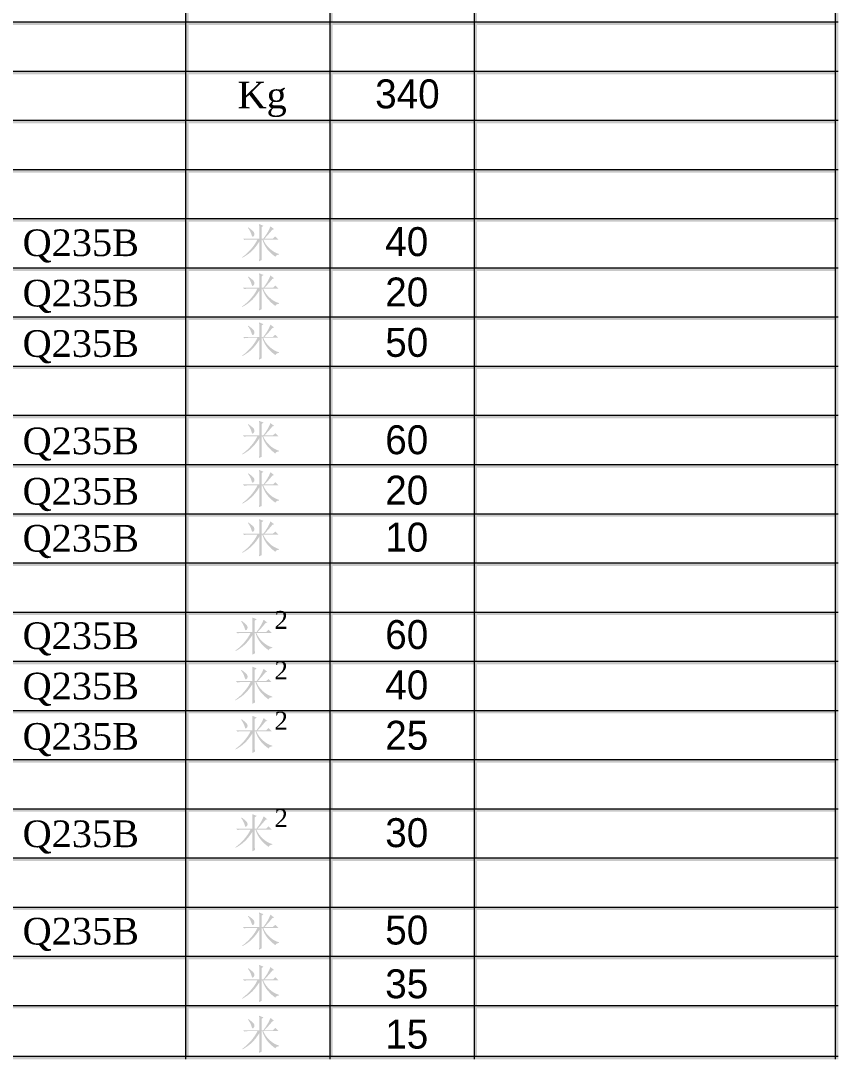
# Model space of a CAD drawing. Header units: millimetres. Extents: x 0 to 169, y 38 to 258.
# Drawn here: x 83.1 to 169, y 38.4 to 147.5 of the extents above; entities that cross this region are included whole.
import ezdxf

# ---------------------------------------------------------------- set-up
doc = ezdxf.new("R2010")
doc.units = ezdxf.units.MM

msp = doc.modelspace()

# ---------------------------------------------------------------- hatches: boundary and pattern name
h = msp.add_hatch(color=0)
h.dxf.hatch_style = 2
h.paths.add_polyline_path([(168.656, 38.360615), (168.994653, 38.360615), (168.994653, 258.105892), (168.656, 258.105892)])
h = msp.add_hatch(color=0)
h.dxf.hatch_style = 2
h.paths.add_polyline_path([(100.397028, 38.360615), (100.735691, 38.360615), (100.735691, 214.153309), (100.397028, 214.153309)])
h = msp.add_hatch(color=0)
h.dxf.hatch_style = 2
h.paths.add_polyline_path([(115.552361, 38.360615), (115.891024, 38.360615), (115.891024, 214.153309), (115.552361, 214.153309)])
h = msp.add_hatch(color=0)
h.dxf.hatch_style = 2
h.paths.add_polyline_path([(130.718278, 38.360615), (131.056941, 38.360615), (131.056941, 214.153309), (130.718278, 214.153309)])
h = msp.add_hatch(color=0)
h.dxf.hatch_style = 2
h.paths.add_polyline_path([(168.656, 38.360615), (168.994653, 38.360615), (168.994653, 214.153309), (168.656, 214.153309)])
h = msp.add_hatch(color=0)
h.dxf.hatch_style = 2
h.paths.add_polyline_path([(0.338667, 147.005587), (168.994667, 147.005587), (168.994667, 147.34425), (0.338667, 147.34425)])
h = msp.add_hatch(color=0)
h.dxf.hatch_style = 2
h.paths.add_polyline_path([(0.338667, 141.84092), (168.994667, 141.84092), (168.994667, 142.179583), (0.338667, 142.179583)])
h = msp.add_hatch(color=0)
h.dxf.hatch_style = 2
h.paths.add_polyline_path([(0.338667, 136.676253), (168.994667, 136.676253), (168.994667, 137.014917), (0.338667, 137.014917)])
h = msp.add_hatch(color=0)
h.dxf.hatch_style = 2
h.paths.add_polyline_path([(0.338667, 131.511587), (168.994667, 131.511587), (168.994667, 131.85025), (0.338667, 131.85025)])
h = msp.add_hatch(color=0)
h.dxf.hatch_style = 2
h.paths.add_polyline_path([(0.338667, 126.34692), (168.994667, 126.34692), (168.994667, 126.685583), (0.338667, 126.685583)])
h = msp.add_hatch(color=0)
h.paths.add_polyline_path([(107.023517, 125.746977), (107.244779, 125.579632), (107.412813, 125.441742), (107.528138, 125.333824), (107.591269, 125.256396), (107.644324, 125.132372), (107.651903, 125.008349), (107.622964, 124.900173), (107.56922, 124.820936), (107.511343, 124.771326), (107.470002, 124.75479), (107.436929, 124.770293), (107.403856, 124.816802), (107.370783, 124.894316), (107.33771, 125.002837), (107.277765, 125.170268), (107.19715, 125.341834), (107.095864, 125.517534), (106.973908, 125.697368)])
h.paths.add_polyline_path([(108.164533, 124.572889), (108.164533, 125.565076), (108.147997, 126.094243), (108.611017, 125.912342), (108.41258, 125.763514), (108.41258, 124.572889), (108.594481, 124.572889), (108.833226, 124.901551), (109.036831, 125.226079), (109.205296, 125.546473), (109.338622, 125.862733), (109.71896, 125.565076), (109.537059, 125.498931), (109.317951, 125.236414), (109.107111, 124.994569), (108.904539, 124.773393), (108.710236, 124.572889), (109.603205, 124.572889), (109.851252, 124.804399), (110.181981, 124.47367), (108.577944, 124.47367), (108.700934, 124.215374), (108.85493, 123.969997), (109.039932, 123.738056), (109.255939, 123.520068), (109.491584, 123.326712), (109.735497, 123.167979), (109.987678, 123.043353), (110.248127, 122.952316), (110.248127, 122.88617), (110.1055, 122.8655), (109.991812, 122.820024), (109.907062, 122.749744), (109.851252, 122.65466), (109.426127, 122.997791), (109.046477, 123.3988), (108.877926, 123.62721), (108.727462, 123.882492), (108.594567, 124.164645), (108.478726, 124.47367), (108.41258, 124.47367), (108.41258, 122.869634), (108.416714, 122.559575), (108.429116, 122.323931), (108.147997, 122.191639), (108.151872, 122.332457), (108.155231, 122.506865), (108.158073, 122.714863), (108.160399, 122.95645), (108.162208, 123.231627), (108.163499, 123.540394), (108.164275, 123.88275), (108.164533, 124.258696), (107.994087, 123.994199), (107.813822, 123.746755), (107.624256, 123.516881), (107.425905, 123.305094), (107.209811, 123.10657), (106.966329, 122.915798), (106.694941, 122.73226), (106.395132, 122.555441), (106.362059, 122.60505), (106.626728, 122.809689), (106.875378, 123.02673), (107.108525, 123.256173), (107.326686, 123.498019), (107.525037, 123.745032), (107.698067, 123.989979), (107.845259, 124.232858), (107.966095, 124.47367), (106.990444, 124.47367), (106.783739, 124.461268), (106.593569, 124.424061), (106.444741, 124.572889)])
h = msp.add_hatch(color=0)
h.dxf.hatch_style = 2
h.paths.add_polyline_path([(0.338667, 121.182253), (168.994667, 121.182253), (168.994667, 121.520917), (0.338667, 121.520917)])
h = msp.add_hatch(color=0)
h.paths.add_polyline_path([(107.023517, 120.582311), (107.244779, 120.414965), (107.412813, 120.277075), (107.528138, 120.169158), (107.591269, 120.091729), (107.644324, 119.967706), (107.651903, 119.843682), (107.622964, 119.735506), (107.56922, 119.656269), (107.511343, 119.60666), (107.470002, 119.590123), (107.436929, 119.605626), (107.403856, 119.652135), (107.370783, 119.72965), (107.33771, 119.83817), (107.277765, 120.005602), (107.19715, 120.177168), (107.095864, 120.352867), (106.973908, 120.532701)])
h.paths.add_polyline_path([(108.164533, 119.408222), (108.164533, 120.40041), (108.147997, 120.929576), (108.611017, 120.747675), (108.41258, 120.598847), (108.41258, 119.408222), (108.594481, 119.408222), (108.833226, 119.736884), (109.036831, 120.061412), (109.205296, 120.381806), (109.338622, 120.698066), (109.71896, 120.40041), (109.537059, 120.334264), (109.317951, 120.071748), (109.107111, 119.829902), (108.904539, 119.608727), (108.710236, 119.408222), (109.603205, 119.408222), (109.851252, 119.639733), (110.181981, 119.309003), (108.577944, 119.309003), (108.700934, 119.050707), (108.85493, 118.805331), (109.039932, 118.573389), (109.255939, 118.355401), (109.491584, 118.162045), (109.735497, 118.003312), (109.987678, 117.878686), (110.248127, 117.787649), (110.248127, 117.721503), (110.1055, 117.700833), (109.991812, 117.655358), (109.907062, 117.585078), (109.851252, 117.489993), (109.426127, 117.833125), (109.046477, 118.234134), (108.877926, 118.462544), (108.727462, 118.717825), (108.594567, 118.999978), (108.478726, 119.309003), (108.41258, 119.309003), (108.41258, 117.704967), (108.416714, 117.394908), (108.429116, 117.159264), (108.147997, 117.026972), (108.151872, 117.167791), (108.155231, 117.342198), (108.158073, 117.550196), (108.160399, 117.791783), (108.162208, 118.06696), (108.163499, 118.375727), (108.164275, 118.718083), (108.164533, 119.09403), (107.994087, 118.829532), (107.813822, 118.582088), (107.624256, 118.352214), (107.425905, 118.140427), (107.209811, 117.941903), (106.966329, 117.751131), (106.694941, 117.567594), (106.395132, 117.390774), (106.362059, 117.440384), (106.626728, 117.645022), (106.875378, 117.862063), (107.108525, 118.091507), (107.326686, 118.333352), (107.525037, 118.580366), (107.698067, 118.825312), (107.845259, 119.068191), (107.966095, 119.309003), (106.990444, 119.309003), (106.783739, 119.296601), (106.593569, 119.259394), (106.444741, 119.408222)])
h = msp.add_hatch(color=0)
h.dxf.hatch_style = 2
h.paths.add_polyline_path([(0.338667, 116.017587), (168.994667, 116.017587), (168.994667, 116.35625), (0.338667, 116.35625)])
h = msp.add_hatch(color=0)
h.paths.add_polyline_path([(107.023517, 115.417644), (107.244779, 115.250299), (107.412813, 115.112409), (107.528138, 115.004491), (107.591269, 114.927063), (107.644324, 114.803039), (107.651903, 114.679016), (107.622964, 114.57084), (107.56922, 114.491602), (107.511343, 114.441993), (107.470002, 114.425457), (107.436929, 114.44096), (107.403856, 114.487468), (107.370783, 114.564983), (107.33771, 114.673503), (107.277765, 114.840935), (107.19715, 115.012501), (107.095864, 115.188201), (106.973908, 115.368035)])
h.paths.add_polyline_path([(108.164533, 114.243556), (108.164533, 115.235743), (108.147997, 115.76491), (108.611017, 115.583009), (108.41258, 115.434181), (108.41258, 114.243556), (108.594481, 114.243556), (108.833226, 114.572218), (109.036831, 114.896746), (109.205296, 115.21714), (109.338622, 115.533399), (109.71896, 115.235743), (109.537059, 115.169597), (109.317951, 114.907081), (109.107111, 114.665235), (108.904539, 114.44406), (108.710236, 114.243556), (109.603205, 114.243556), (109.851252, 114.475066), (110.181981, 114.144337), (108.577944, 114.144337), (108.700934, 113.886041), (108.85493, 113.640664), (109.039932, 113.408723), (109.255939, 113.190734), (109.491584, 112.997378), (109.735497, 112.838646), (109.987678, 112.714019), (110.248127, 112.622983), (110.248127, 112.556837), (110.1055, 112.536166), (109.991812, 112.490691), (109.907062, 112.420411), (109.851252, 112.325326), (109.426127, 112.668458), (109.046477, 113.069467), (108.877926, 113.297877), (108.727462, 113.553158), (108.594567, 113.835312), (108.478726, 114.144337), (108.41258, 114.144337), (108.41258, 112.5403), (108.416714, 112.230242), (108.429116, 111.994597), (108.147997, 111.862306), (108.151872, 112.003124), (108.155231, 112.177532), (108.158073, 112.385529), (108.160399, 112.627117), (108.162208, 112.902294), (108.163499, 113.21106), (108.164275, 113.553417), (108.164533, 113.929363), (107.994087, 113.664866), (107.813822, 113.417422), (107.624256, 113.187548), (107.425905, 112.97576), (107.209811, 112.777237), (106.966329, 112.586465), (106.694941, 112.402927), (106.395132, 112.226108), (106.362059, 112.275717), (106.626728, 112.480356), (106.875378, 112.697397), (107.108525, 112.92684), (107.326686, 113.168686), (107.525037, 113.415699), (107.698067, 113.660645), (107.845259, 113.903525), (107.966095, 114.144337), (106.990444, 114.144337), (106.783739, 114.131934), (106.593569, 114.094727), (106.444741, 114.243556)])
h = msp.add_hatch(color=0)
h.dxf.hatch_style = 2
h.paths.add_polyline_path([(0.338667, 110.85292), (168.994667, 110.85292), (168.994667, 111.191583), (0.338667, 111.191583)])
h = msp.add_hatch(color=0)
h.dxf.hatch_style = 2
h.paths.add_polyline_path([(0.338667, 105.688253), (168.994667, 105.688253), (168.994667, 106.026917), (0.338667, 106.026917)])
h = msp.add_hatch(color=0)
h.paths.add_polyline_path([(107.023517, 105.077727), (107.244779, 104.910382), (107.412813, 104.772492), (107.528138, 104.664574), (107.591269, 104.587146), (107.644324, 104.463122), (107.651903, 104.339099), (107.622964, 104.230923), (107.56922, 104.151686), (107.511343, 104.102076), (107.470002, 104.08554), (107.436929, 104.101043), (107.403856, 104.147552), (107.370783, 104.225066), (107.33771, 104.333587), (107.277765, 104.501018), (107.19715, 104.672584), (107.095864, 104.848284), (106.973908, 105.028118)])
h.paths.add_polyline_path([(108.164533, 103.903639), (108.164533, 104.895826), (108.147997, 105.424993), (108.611017, 105.243092), (108.41258, 105.094264), (108.41258, 103.903639), (108.594481, 103.903639), (108.833226, 104.232301), (109.036831, 104.556829), (109.205296, 104.877223), (109.338622, 105.193483), (109.71896, 104.895826), (109.537059, 104.829681), (109.317951, 104.567164), (109.107111, 104.325319), (108.904539, 104.104143), (108.710236, 103.903639), (109.603205, 103.903639), (109.851252, 104.135149), (110.181981, 103.80442), (108.577944, 103.80442), (108.700934, 103.546124), (108.85493, 103.300747), (109.039932, 103.068806), (109.255939, 102.850818), (109.491584, 102.657462), (109.735497, 102.498729), (109.987678, 102.374103), (110.248127, 102.283066), (110.248127, 102.21692), (110.1055, 102.19625), (109.991812, 102.150774), (109.907062, 102.080494), (109.851252, 101.98541), (109.426127, 102.328541), (109.046477, 102.72955), (108.877926, 102.95796), (108.727462, 103.213242), (108.594567, 103.495395), (108.478726, 103.80442), (108.41258, 103.80442), (108.41258, 102.200384), (108.416714, 101.890325), (108.429116, 101.654681), (108.147997, 101.522389), (108.151872, 101.663207), (108.155231, 101.837615), (108.158073, 102.045613), (108.160399, 102.2872), (108.162208, 102.562377), (108.163499, 102.871144), (108.164275, 103.2135), (108.164533, 103.589446), (107.994087, 103.324949), (107.813822, 103.077505), (107.624256, 102.847631), (107.425905, 102.635844), (107.209811, 102.43732), (106.966329, 102.246548), (106.694941, 102.06301), (106.395132, 101.886191), (106.362059, 101.9358), (106.626728, 102.140439), (106.875378, 102.35748), (107.108525, 102.586923), (107.326686, 102.828769), (107.525037, 103.075782), (107.698067, 103.320729), (107.845259, 103.563608), (107.966095, 103.80442), (106.990444, 103.80442), (106.783739, 103.792018), (106.593569, 103.754811), (106.444741, 103.903639)])
h = msp.add_hatch(color=0)
h.dxf.hatch_style = 2
h.paths.add_polyline_path([(0.338667, 100.513003), (168.994667, 100.513003), (168.994667, 100.851677), (0.338667, 100.851677)])
h = msp.add_hatch(color=0)
h.paths.add_polyline_path([(107.023517, 99.913061), (107.244779, 99.745715), (107.412813, 99.607825), (107.528138, 99.499908), (107.591269, 99.422479), (107.644324, 99.298456), (107.651903, 99.174432), (107.622964, 99.066256), (107.56922, 98.987019), (107.511343, 98.93741), (107.470002, 98.920873), (107.436929, 98.936376), (107.403856, 98.982885), (107.370783, 99.0604), (107.33771, 99.16892), (107.277765, 99.336352), (107.19715, 99.507918), (107.095864, 99.683617), (106.973908, 99.863451)])
h.paths.add_polyline_path([(108.164533, 98.738972), (108.164533, 99.73116), (108.147997, 100.260326), (108.611017, 100.078425), (108.41258, 99.929597), (108.41258, 98.738972), (108.594481, 98.738972), (108.833226, 99.067634), (109.036831, 99.392162), (109.205296, 99.712556), (109.338622, 100.028816), (109.71896, 99.73116), (109.537059, 99.665014), (109.317951, 99.402498), (109.107111, 99.160652), (108.904539, 98.939477), (108.710236, 98.738972), (109.603205, 98.738972), (109.851252, 98.970483), (110.181981, 98.639753), (108.577944, 98.639753), (108.700934, 98.381457), (108.85493, 98.136081), (109.039932, 97.904139), (109.255939, 97.686151), (109.491584, 97.492795), (109.735497, 97.334062), (109.987678, 97.209436), (110.248127, 97.118399), (110.248127, 97.052253), (110.1055, 97.031583), (109.991812, 96.986108), (109.907062, 96.915828), (109.851252, 96.820743), (109.426127, 97.163875), (109.046477, 97.564884), (108.877926, 97.793294), (108.727462, 98.048575), (108.594567, 98.330728), (108.478726, 98.639753), (108.41258, 98.639753), (108.41258, 97.035717), (108.416714, 96.725658), (108.429116, 96.490014), (108.147997, 96.357722), (108.151872, 96.498541), (108.155231, 96.672948), (108.158073, 96.880946), (108.160399, 97.122533), (108.162208, 97.39771), (108.163499, 97.706477), (108.164275, 98.048833), (108.164533, 98.42478), (107.994087, 98.160282), (107.813822, 97.912838), (107.624256, 97.682964), (107.425905, 97.471177), (107.209811, 97.272653), (106.966329, 97.081881), (106.694941, 96.898344), (106.395132, 96.721524), (106.362059, 96.771134), (106.626728, 96.975772), (106.875378, 97.192813), (107.108525, 97.422257), (107.326686, 97.664102), (107.525037, 97.911116), (107.698067, 98.156062), (107.845259, 98.398941), (107.966095, 98.639753), (106.990444, 98.639753), (106.783739, 98.627351), (106.593569, 98.590144), (106.444741, 98.738972)])
h = msp.add_hatch(color=0)
h.dxf.hatch_style = 2
h.paths.add_polyline_path([(0.338667, 95.348337), (168.994667, 95.348337), (168.994667, 95.687011), (0.338667, 95.687011)])
h = msp.add_hatch(color=0)
h.paths.add_polyline_path([(107.023517, 94.748394), (107.244779, 94.581049), (107.412813, 94.443159), (107.528138, 94.335241), (107.591269, 94.257813), (107.644324, 94.133789), (107.651903, 94.009766), (107.622964, 93.90159), (107.56922, 93.822352), (107.511343, 93.772743), (107.470002, 93.756207), (107.436929, 93.77171), (107.403856, 93.818218), (107.370783, 93.895733), (107.33771, 94.004253), (107.277765, 94.171685), (107.19715, 94.343251), (107.095864, 94.518951), (106.973908, 94.698785)])
h.paths.add_polyline_path([(108.164533, 93.574306), (108.164533, 94.566493), (108.147997, 95.09566), (108.611017, 94.913759), (108.41258, 94.764931), (108.41258, 93.574306), (108.594481, 93.574306), (108.833226, 93.902968), (109.036831, 94.227496), (109.205296, 94.54789), (109.338622, 94.864149), (109.71896, 94.566493), (109.537059, 94.500347), (109.317951, 94.237831), (109.107111, 93.995985), (108.904539, 93.77481), (108.710236, 93.574306), (109.603205, 93.574306), (109.851252, 93.805816), (110.181981, 93.475087), (108.577944, 93.475087), (108.700934, 93.216791), (108.85493, 92.971414), (109.039932, 92.739473), (109.255939, 92.521484), (109.491584, 92.328128), (109.735497, 92.169396), (109.987678, 92.044769), (110.248127, 91.953733), (110.248127, 91.887587), (110.1055, 91.866916), (109.991812, 91.821441), (109.907062, 91.751161), (109.851252, 91.656076), (109.426127, 91.999208), (109.046477, 92.400217), (108.877926, 92.628627), (108.727462, 92.883908), (108.594567, 93.166062), (108.478726, 93.475087), (108.41258, 93.475087), (108.41258, 91.87105), (108.416714, 91.560992), (108.429116, 91.325347), (108.147997, 91.193056), (108.151872, 91.333874), (108.155231, 91.508282), (108.158073, 91.716279), (108.160399, 91.957867), (108.162208, 92.233044), (108.163499, 92.54181), (108.164275, 92.884167), (108.164533, 93.260113), (107.994087, 92.995616), (107.813822, 92.748172), (107.624256, 92.518298), (107.425905, 92.30651), (107.209811, 92.107987), (106.966329, 91.917215), (106.694941, 91.733677), (106.395132, 91.556858), (106.362059, 91.606467), (106.626728, 91.811106), (106.875378, 92.028147), (107.108525, 92.25759), (107.326686, 92.499436), (107.525037, 92.746449), (107.698067, 92.991395), (107.845259, 93.234275), (107.966095, 93.475087), (106.990444, 93.475087), (106.783739, 93.462684), (106.593569, 93.425477), (106.444741, 93.574306)])
h = msp.add_hatch(color=0)
h.dxf.hatch_style = 2
h.paths.add_polyline_path([(0.338667, 90.18367), (168.994667, 90.18367), (168.994667, 90.522344), (0.338667, 90.522344)])
h = msp.add_hatch(color=0)
h.dxf.hatch_style = 2
h.paths.add_polyline_path([(0.338667, 85.019003), (168.994667, 85.019003), (168.994667, 85.357656), (0.338667, 85.357656)])
h = msp.add_hatch(color=0)
h.paths.add_polyline_path([(106.303851, 84.419061), (106.525112, 84.251715), (106.693146, 84.113825), (106.808471, 84.005908), (106.871602, 83.928479), (106.924657, 83.804456), (106.932236, 83.680432), (106.903297, 83.572256), (106.849554, 83.493019), (106.791676, 83.44341), (106.750335, 83.426873), (106.717262, 83.442376), (106.684189, 83.488885), (106.651116, 83.5664), (106.618043, 83.67492), (106.558099, 83.842352), (106.477484, 84.013918), (106.376198, 84.189617), (106.254241, 84.369451)])
h.paths.add_polyline_path([(107.444866, 83.244972), (107.444866, 84.23716), (107.42833, 84.766326), (107.891351, 84.584425), (107.692913, 84.435597), (107.692913, 83.244972), (107.874814, 83.244972), (108.113559, 83.573634), (108.317164, 83.898162), (108.48563, 84.218556), (108.618955, 84.534816), (108.999293, 84.23716), (108.817392, 84.171014), (108.598284, 83.908498), (108.387444, 83.666652), (108.184873, 83.445477), (107.990569, 83.244972), (108.883538, 83.244972), (109.131585, 83.476483), (109.462314, 83.145753), (107.858278, 83.145753), (107.981268, 82.887457), (108.135263, 82.642081), (108.320265, 82.410139), (108.536273, 82.192151), (108.771917, 81.998795), (109.01583, 81.840062), (109.268011, 81.715436), (109.52846, 81.624399), (109.52846, 81.558253), (109.385833, 81.537583), (109.272145, 81.492108), (109.187396, 81.421828), (109.131585, 81.326743), (108.70646, 81.669875), (108.326811, 82.070884), (108.158259, 82.299294), (108.007795, 82.554575), (107.8749, 82.836728), (107.759059, 83.145753), (107.692913, 83.145753), (107.692913, 81.541717), (107.697047, 81.231658), (107.70945, 80.996014), (107.42833, 80.863722), (107.432206, 81.004541), (107.435565, 81.178948), (107.438407, 81.386946), (107.440732, 81.628533), (107.442541, 81.90371), (107.443833, 82.212477), (107.444608, 82.554833), (107.444866, 82.93078), (107.27442, 82.666282), (107.094156, 82.418838), (106.904589, 82.188964), (106.706238, 81.977177), (106.490144, 81.778653), (106.246662, 81.587881), (105.975275, 81.404344), (105.675465, 81.227524), (105.642392, 81.277134), (105.907062, 81.481772), (106.155712, 81.698813), (106.388858, 81.928257), (106.607019, 82.170102), (106.80537, 82.417116), (106.9784, 82.662062), (107.125592, 82.904941), (107.246429, 83.145753), (106.270778, 83.145753), (106.064072, 83.133351), (105.873903, 83.096144), (105.725075, 83.244972)])
h = msp.add_hatch(color=0)
h.dxf.hatch_style = 2
h.paths.add_polyline_path([(0.338667, 79.854337), (168.994667, 79.854337), (168.994667, 80.193011), (0.338667, 80.193011)])
h = msp.add_hatch(color=0)
h.paths.add_polyline_path([(106.303851, 79.254394), (106.525112, 79.087049), (106.693146, 78.949159), (106.808471, 78.841241), (106.871602, 78.763813), (106.924657, 78.639789), (106.932236, 78.515766), (106.903297, 78.40759), (106.849554, 78.328352), (106.791676, 78.278743), (106.750335, 78.262207), (106.717262, 78.27771), (106.684189, 78.324218), (106.651116, 78.401733), (106.618043, 78.510253), (106.558099, 78.677685), (106.477484, 78.849251), (106.376198, 79.024951), (106.254241, 79.204785)])
h.paths.add_polyline_path([(107.444866, 78.080306), (107.444866, 79.072493), (107.42833, 79.60166), (107.891351, 79.419759), (107.692913, 79.270931), (107.692913, 78.080306), (107.874814, 78.080306), (108.113559, 78.408968), (108.317164, 78.733496), (108.48563, 79.05389), (108.618955, 79.370149), (108.999293, 79.072493), (108.817392, 79.006347), (108.598284, 78.743831), (108.387444, 78.501985), (108.184873, 78.28081), (107.990569, 78.080306), (108.883538, 78.080306), (109.131585, 78.311816), (109.462314, 77.981087), (107.858278, 77.981087), (107.981268, 77.722791), (108.135263, 77.477414), (108.320265, 77.245473), (108.536273, 77.027484), (108.771917, 76.834128), (109.01583, 76.675396), (109.268011, 76.550769), (109.52846, 76.459733), (109.52846, 76.393587), (109.385833, 76.372916), (109.272145, 76.327441), (109.187396, 76.257161), (109.131585, 76.162076), (108.70646, 76.505208), (108.326811, 76.906217), (108.158259, 77.134627), (108.007795, 77.389908), (107.8749, 77.672062), (107.759059, 77.981087), (107.692913, 77.981087), (107.692913, 76.37705), (107.697047, 76.066992), (107.70945, 75.831347), (107.42833, 75.699056), (107.432206, 75.839874), (107.435565, 76.014282), (107.438407, 76.222279), (107.440732, 76.463867), (107.442541, 76.739044), (107.443833, 77.04781), (107.444608, 77.390167), (107.444866, 77.766113), (107.27442, 77.501616), (107.094156, 77.254172), (106.904589, 77.024298), (106.706238, 76.81251), (106.490144, 76.613987), (106.246662, 76.423215), (105.975275, 76.239677), (105.675465, 76.062858), (105.642392, 76.112467), (105.907062, 76.317106), (106.155712, 76.534147), (106.388858, 76.76359), (106.607019, 77.005436), (106.80537, 77.252449), (106.9784, 77.497395), (107.125592, 77.740275), (107.246429, 77.981087), (106.270778, 77.981087), (106.064072, 77.968684), (105.873903, 77.931477), (105.725075, 78.080306)])
h = msp.add_hatch(color=0)
h.dxf.hatch_style = 2
h.paths.add_polyline_path([(0.338667, 74.68967), (168.994667, 74.68967), (168.994667, 75.028344), (0.338667, 75.028344)])
h = msp.add_hatch(color=0)
h.paths.add_polyline_path([(106.303851, 74.089727), (106.525112, 73.922382), (106.693146, 73.784492), (106.808471, 73.676574), (106.871602, 73.599146), (106.924657, 73.475122), (106.932236, 73.351099), (106.903297, 73.242923), (106.849554, 73.163686), (106.791676, 73.114076), (106.750335, 73.09754), (106.717262, 73.113043), (106.684189, 73.159552), (106.651116, 73.237066), (106.618043, 73.345587), (106.558099, 73.513018), (106.477484, 73.684584), (106.376198, 73.860284), (106.254241, 74.040118)])
h.paths.add_polyline_path([(107.444866, 72.915639), (107.444866, 73.907826), (107.42833, 74.436993), (107.891351, 74.255092), (107.692913, 74.106264), (107.692913, 72.915639), (107.874814, 72.915639), (108.113559, 73.244301), (108.317164, 73.568829), (108.48563, 73.889223), (108.618955, 74.205483), (108.999293, 73.907826), (108.817392, 73.841681), (108.598284, 73.579164), (108.387444, 73.337319), (108.184873, 73.116143), (107.990569, 72.915639), (108.883538, 72.915639), (109.131585, 73.147149), (109.462314, 72.81642), (107.858278, 72.81642), (107.981268, 72.558124), (108.135263, 72.312747), (108.320265, 72.080806), (108.536273, 71.862818), (108.771917, 71.669462), (109.01583, 71.510729), (109.268011, 71.386103), (109.52846, 71.295066), (109.52846, 71.22892), (109.385833, 71.20825), (109.272145, 71.162774), (109.187396, 71.092494), (109.131585, 70.99741), (108.70646, 71.340541), (108.326811, 71.74155), (108.158259, 71.96996), (108.007795, 72.225242), (107.8749, 72.507395), (107.759059, 72.81642), (107.692913, 72.81642), (107.692913, 71.212384), (107.697047, 70.902325), (107.70945, 70.666681), (107.42833, 70.534389), (107.432206, 70.675207), (107.435565, 70.849615), (107.438407, 71.057613), (107.440732, 71.2992), (107.442541, 71.574377), (107.443833, 71.883144), (107.444608, 72.2255), (107.444866, 72.601446), (107.27442, 72.336949), (107.094156, 72.089505), (106.904589, 71.859631), (106.706238, 71.647844), (106.490144, 71.44932), (106.246662, 71.258548), (105.975275, 71.07501), (105.675465, 70.898191), (105.642392, 70.9478), (105.907062, 71.152439), (106.155712, 71.36948), (106.388858, 71.598923), (106.607019, 71.840769), (106.80537, 72.087782), (106.9784, 72.332729), (107.125592, 72.575608), (107.246429, 72.81642), (106.270778, 72.81642), (106.064072, 72.804018), (105.873903, 72.766811), (105.725075, 72.915639)])
h = msp.add_hatch(color=0)
h.dxf.hatch_style = 2
h.paths.add_polyline_path([(0.338667, 69.525003), (168.994667, 69.525003), (168.994667, 69.863677), (0.338667, 69.863677)])
h = msp.add_hatch(color=0)
h.dxf.hatch_style = 2
h.paths.add_polyline_path([(0.338667, 64.360337), (168.994667, 64.360337), (168.994667, 64.698989), (0.338667, 64.698989)])
h = msp.add_hatch(color=0)
h.paths.add_polyline_path([(106.303851, 63.760394), (106.525112, 63.593049), (106.693146, 63.455159), (106.808471, 63.347241), (106.871602, 63.269813), (106.924657, 63.145789), (106.932236, 63.021766), (106.903297, 62.91359), (106.849554, 62.834352), (106.791676, 62.784743), (106.750335, 62.768207), (106.717262, 62.78371), (106.684189, 62.830218), (106.651116, 62.907733), (106.618043, 63.016253), (106.558099, 63.183685), (106.477484, 63.355251), (106.376198, 63.530951), (106.254241, 63.710785)])
h.paths.add_polyline_path([(107.444866, 62.586306), (107.444866, 63.578493), (107.42833, 64.10766), (107.891351, 63.925759), (107.692913, 63.776931), (107.692913, 62.586306), (107.874814, 62.586306), (108.113559, 62.914968), (108.317164, 63.239496), (108.48563, 63.55989), (108.618955, 63.876149), (108.999293, 63.578493), (108.817392, 63.512347), (108.598284, 63.249831), (108.387444, 63.007985), (108.184873, 62.78681), (107.990569, 62.586306), (108.883538, 62.586306), (109.131585, 62.817816), (109.462314, 62.487087), (107.858278, 62.487087), (107.981268, 62.228791), (108.135263, 61.983414), (108.320265, 61.751473), (108.536273, 61.533484), (108.771917, 61.340128), (109.01583, 61.181396), (109.268011, 61.056769), (109.52846, 60.965733), (109.52846, 60.899587), (109.385833, 60.878916), (109.272145, 60.833441), (109.187396, 60.763161), (109.131585, 60.668076), (108.70646, 61.011208), (108.326811, 61.412217), (108.158259, 61.640627), (108.007795, 61.895908), (107.8749, 62.178062), (107.759059, 62.487087), (107.692913, 62.487087), (107.692913, 60.88305), (107.697047, 60.572992), (107.70945, 60.337347), (107.42833, 60.205056), (107.432206, 60.345874), (107.435565, 60.520282), (107.438407, 60.728279), (107.440732, 60.969867), (107.442541, 61.245044), (107.443833, 61.55381), (107.444608, 61.896167), (107.444866, 62.272113), (107.27442, 62.007616), (107.094156, 61.760172), (106.904589, 61.530298), (106.706238, 61.31851), (106.490144, 61.119987), (106.246662, 60.929215), (105.975275, 60.745677), (105.675465, 60.568858), (105.642392, 60.618467), (105.907062, 60.823106), (106.155712, 61.040147), (106.388858, 61.26959), (106.607019, 61.511436), (106.80537, 61.758449), (106.9784, 62.003395), (107.125592, 62.246275), (107.246429, 62.487087), (106.270778, 62.487087), (106.064072, 62.474684), (105.873903, 62.437477), (105.725075, 62.586306)])
h = msp.add_hatch(color=0)
h.dxf.hatch_style = 2
h.paths.add_polyline_path([(0.338667, 59.19567), (168.994667, 59.19567), (168.994667, 59.534344), (0.338667, 59.534344)])
h = msp.add_hatch(color=0)
h.dxf.hatch_style = 2
h.paths.add_polyline_path([(0.338667, 54.031003), (168.994667, 54.031003), (168.994667, 54.369677), (0.338667, 54.369677)])
h = msp.add_hatch(color=0)
h.paths.add_polyline_path([(107.023517, 53.431061), (107.244779, 53.263715), (107.412813, 53.125825), (107.528138, 53.017908), (107.591269, 52.940479), (107.644324, 52.816456), (107.651903, 52.692432), (107.622964, 52.584256), (107.56922, 52.505019), (107.511343, 52.45541), (107.470002, 52.438873), (107.436929, 52.454376), (107.403856, 52.500885), (107.370783, 52.5784), (107.33771, 52.68692), (107.277765, 52.854352), (107.19715, 53.025918), (107.095864, 53.201617), (106.973908, 53.381451)])
h.paths.add_polyline_path([(108.164533, 52.256972), (108.164533, 53.24916), (108.147997, 53.778326), (108.611017, 53.596425), (108.41258, 53.447597), (108.41258, 52.256972), (108.594481, 52.256972), (108.833226, 52.585634), (109.036831, 52.910162), (109.205296, 53.230556), (109.338622, 53.546816), (109.71896, 53.24916), (109.537059, 53.183014), (109.317951, 52.920498), (109.107111, 52.678652), (108.904539, 52.457477), (108.710236, 52.256972), (109.603205, 52.256972), (109.851252, 52.488483), (110.181981, 52.157753), (108.577944, 52.157753), (108.700934, 51.899457), (108.85493, 51.654081), (109.039932, 51.422139), (109.255939, 51.204151), (109.491584, 51.010795), (109.735497, 50.852062), (109.987678, 50.727436), (110.248127, 50.636399), (110.248127, 50.570253), (110.1055, 50.549583), (109.991812, 50.504108), (109.907062, 50.433828), (109.851252, 50.338743), (109.426127, 50.681875), (109.046477, 51.082884), (108.877926, 51.311294), (108.727462, 51.566575), (108.594567, 51.848728), (108.478726, 52.157753), (108.41258, 52.157753), (108.41258, 50.553717), (108.416714, 50.243658), (108.429116, 50.008014), (108.147997, 49.875722), (108.151872, 50.016541), (108.155231, 50.190948), (108.158073, 50.398946), (108.160399, 50.640533), (108.162208, 50.91571), (108.163499, 51.224477), (108.164275, 51.566833), (108.164533, 51.94278), (107.994087, 51.678282), (107.813822, 51.430838), (107.624256, 51.200964), (107.425905, 50.989177), (107.209811, 50.790653), (106.966329, 50.599881), (106.694941, 50.416344), (106.395132, 50.239524), (106.362059, 50.289134), (106.626728, 50.493772), (106.875378, 50.710813), (107.108525, 50.940257), (107.326686, 51.182102), (107.525037, 51.429116), (107.698067, 51.674062), (107.845259, 51.916941), (107.966095, 52.157753), (106.990444, 52.157753), (106.783739, 52.145351), (106.593569, 52.108144), (106.444741, 52.256972)])
h = msp.add_hatch(color=0)
h.dxf.hatch_style = 2
h.paths.add_polyline_path([(0.338667, 48.866337), (168.994667, 48.866337), (168.994667, 49.205011), (0.338667, 49.205011)])
h = msp.add_hatch(color=0)
h.paths.add_polyline_path([(107.023517, 47.920672), (107.244779, 47.753326), (107.412813, 47.615436), (107.528138, 47.507519), (107.591269, 47.43009), (107.644324, 47.306067), (107.651903, 47.182043), (107.622964, 47.073867), (107.56922, 46.99463), (107.511343, 46.945021), (107.470002, 46.928484), (107.436929, 46.943987), (107.403856, 46.990496), (107.370783, 47.068011), (107.33771, 47.176531), (107.277765, 47.343963), (107.19715, 47.515529), (107.095864, 47.691229), (106.973908, 47.871063)])
h.paths.add_polyline_path([(108.164533, 46.746583), (108.164533, 47.738771), (108.147997, 48.267938), (108.611017, 48.086036), (108.41258, 47.937208), (108.41258, 46.746583), (108.594481, 46.746583), (108.833226, 47.075245), (109.036831, 47.399773), (109.205296, 47.720167), (109.338622, 48.036427), (109.71896, 47.738771), (109.537059, 47.672625), (109.317951, 47.410109), (109.107111, 47.168263), (108.904539, 46.947088), (108.710236, 46.746583), (109.603205, 46.746583), (109.851252, 46.978094), (110.181981, 46.647365), (108.577944, 46.647365), (108.700934, 46.389069), (108.85493, 46.143692), (109.039932, 45.911751), (109.255939, 45.693762), (109.491584, 45.500406), (109.735497, 45.341673), (109.987678, 45.217047), (110.248127, 45.12601), (110.248127, 45.059865), (110.1055, 45.039194), (109.991812, 44.993719), (109.907062, 44.923439), (109.851252, 44.828354), (109.426127, 45.171486), (109.046477, 45.572495), (108.877926, 45.800905), (108.727462, 46.056186), (108.594567, 46.33834), (108.478726, 46.647365), (108.41258, 46.647365), (108.41258, 45.043328), (108.416714, 44.73327), (108.429116, 44.497625), (108.147997, 44.365333), (108.151872, 44.506152), (108.155231, 44.68056), (108.158073, 44.888557), (108.160399, 45.130145), (108.162208, 45.405322), (108.163499, 45.714088), (108.164275, 46.056445), (108.164533, 46.432391), (107.994087, 46.167893), (107.813822, 45.920449), (107.624256, 45.690575), (107.425905, 45.478788), (107.209811, 45.280265), (106.966329, 45.089492), (106.694941, 44.905955), (106.395132, 44.729135), (106.362059, 44.778745), (106.626728, 44.983383), (106.875378, 45.200424), (107.108525, 45.429868), (107.326686, 45.671714), (107.525037, 45.918727), (107.698067, 46.163673), (107.845259, 46.406552), (107.966095, 46.647365), (106.990444, 46.647365), (106.783739, 46.634962), (106.593569, 46.597755), (106.444741, 46.746583)])
h = msp.add_hatch(color=0)
h.dxf.hatch_style = 2
h.paths.add_polyline_path([(0.338667, 43.694615), (168.994667, 43.694615), (168.994667, 44.033288), (0.338667, 44.033288)])
h = msp.add_hatch(color=0)
h.paths.add_polyline_path([(107.023517, 42.586672), (107.244779, 42.419326), (107.412813, 42.281436), (107.528138, 42.173519), (107.591269, 42.09609), (107.644324, 41.972067), (107.651903, 41.848043), (107.622964, 41.739867), (107.56922, 41.66063), (107.511343, 41.611021), (107.470002, 41.594484), (107.436929, 41.609987), (107.403856, 41.656496), (107.370783, 41.734011), (107.33771, 41.842531), (107.277765, 42.009963), (107.19715, 42.181529), (107.095864, 42.357229), (106.973908, 42.537063)])
h.paths.add_polyline_path([(108.164533, 41.412583), (108.164533, 42.404771), (108.147997, 42.933938), (108.611017, 42.752036), (108.41258, 42.603208), (108.41258, 41.412583), (108.594481, 41.412583), (108.833226, 41.741245), (109.036831, 42.065773), (109.205296, 42.386167), (109.338622, 42.702427), (109.71896, 42.404771), (109.537059, 42.338625), (109.317951, 42.076109), (109.107111, 41.834263), (108.904539, 41.613088), (108.710236, 41.412583), (109.603205, 41.412583), (109.851252, 41.644094), (110.181981, 41.313365), (108.577944, 41.313365), (108.700934, 41.055069), (108.85493, 40.809692), (109.039932, 40.577751), (109.255939, 40.359762), (109.491584, 40.166406), (109.735497, 40.007673), (109.987678, 39.883047), (110.248127, 39.79201), (110.248127, 39.725865), (110.1055, 39.705194), (109.991812, 39.659719), (109.907062, 39.589439), (109.851252, 39.494354), (109.426127, 39.837486), (109.046477, 40.238495), (108.877926, 40.466905), (108.727462, 40.722186), (108.594567, 41.00434), (108.478726, 41.313365), (108.41258, 41.313365), (108.41258, 39.709328), (108.416714, 39.39927), (108.429116, 39.163625), (108.147997, 39.031333), (108.151872, 39.172152), (108.155231, 39.34656), (108.158073, 39.554557), (108.160399, 39.796145), (108.162208, 40.071322), (108.163499, 40.380088), (108.164275, 40.722445), (108.164533, 41.098391), (107.994087, 40.833893), (107.813822, 40.586449), (107.624256, 40.356575), (107.425905, 40.144788), (107.209811, 39.946265), (106.966329, 39.755492), (106.694941, 39.571955), (106.395132, 39.395135), (106.362059, 39.444745), (106.626728, 39.649383), (106.875378, 39.866424), (107.108525, 40.095868), (107.326686, 40.337714), (107.525037, 40.584727), (107.698067, 40.829673), (107.845259, 41.072552), (107.966095, 41.313365), (106.990444, 41.313365), (106.783739, 41.300962), (106.593569, 41.263755), (106.444741, 41.412583)])
h = msp.add_hatch(color=0)
h.dxf.hatch_style = 2
h.paths.add_polyline_path([(0, 38.360615), (168.994667, 38.360615), (168.994667, 38.699288), (0, 38.699288)])
h = msp.add_hatch(color=0)
h.dxf.hatch_style = 2
h.paths.add_polyline_path([(0.338667, 38.360615), (168.994667, 38.360615), (168.994667, 38.699288), (0.338667, 38.699288)])

# ---------------------------------------------------------------- linework, layer by layer
at = {"color": 0, "lineweight": 0}
for points in [[(168.677167, 258.084726), (168.677167, 38.381781)], [(100.418194, 214.132142), (100.418194, 38.381781)], [(115.573528, 214.132142), (115.573528, 38.381781)], [(130.739444, 214.132142), (130.739444, 38.381781)], [(0.359833, 147.323087), (168.9735, 147.323087)], [(0.359833, 142.15842), (168.9735, 142.15842)], [(0.359833, 136.993753), (168.9735, 136.993753)], [(0.359833, 131.829087), (168.9735, 131.829087)], [(0.359833, 126.66442), (168.9735, 126.66442)], [(0.359833, 121.499753), (168.9735, 121.499753)], [(0.359833, 116.335087), (168.9735, 116.335087)], [(0.359833, 111.17042), (168.9735, 111.17042)], [(0.359833, 106.005753), (168.9735, 106.005753)], [(0.359833, 100.830503), (168.9735, 100.830503)], [(0.359833, 95.665837), (168.9735, 95.665837)], [(0.359833, 90.50117), (168.9735, 90.50117)], [(0.359833, 85.336503), (168.9735, 85.336503)], [(0.359833, 80.171837), (168.9735, 80.171837)], [(0.359833, 75.00717), (168.9735, 75.00717)], [(0.359833, 69.842503), (168.9735, 69.842503)], [(0.359833, 64.677837), (168.9735, 64.677837)], [(0.359833, 59.51317), (168.9735, 59.51317)], [(0.359833, 54.348503), (168.9735, 54.348503)], [(0.359833, 49.183837), (168.9735, 49.183837)], [(0.359833, 44.012115), (168.9735, 44.012115)], [(0.021167, 38.678115), (168.9735, 38.678115)], [(0.359833, 38.678115), (168.9735, 38.678115)]]:
    msp.add_lwpolyline(points, dxfattribs=at)

# ---------------------------------------------------------------- texts
at = {"color": 0, "attachment_point": 1}
for s, insert, char_height in [('{\\fTimes New Roman|b0|i0|c0; }', (91.059, 141.055637), 2.802467), ('{\\fTimes New Roman|b0|i0|c0;Kg}', (105.875667, 141.055637), 2.802467), ('{\\fËÎÌå|b0|i0|c0;340}', (120.339556, 141.292703), 3.039533), ('{\\fTimes New Roman|b0|i0|c0;Q235B}', (83.297889, 125.533415), 2.802467), ('{\\fËÎÌå|b0|i0|c0;40}', (121.397889, 125.770481), 3.039533), ('{\\fTimes New Roman|b0|i0|c0;Q235B}', (83.297889, 120.241748), 2.802467), ('{\\fËÎÌå|b0|i0|c0;20}', (121.397889, 120.478815), 3.039533), ('{\\fTimes New Roman|b0|i0|c0;Q235B}', (83.297889, 114.950081), 2.802467), ('{\\fËÎÌå|b0|i0|c0;50}', (121.397889, 115.187148), 3.039533), ('{\\fTimes New Roman|b0|i0|c0;Q235B}', (83.297889, 104.719526), 2.802467), ('{\\fËÎÌå|b0|i0|c0;60}', (121.397889, 104.956592), 3.039533), ('{\\fTimes New Roman|b0|i0|c0;Q235B}', (83.297889, 99.427859), 2.802467), ('{\\fËÎÌå|b0|i0|c0;20}', (121.397889, 99.664926), 3.039533), ('{\\fTimes New Roman|b0|i0|c0;Q235B}', (83.297889, 94.48897), 2.802467), ('{\\fËÎÌå|b0|i0|c0;10}', (121.397889, 94.726037), 3.039533), ('{\\fTimes New Roman|b0|i0|c0;2}', (109.756222, 85.450267), 1.877653), ('{\\fTimes New Roman|b0|i0|c0;Q235B}', (83.297889, 84.258415), 2.802467), ('{\\fËÎÌå|b0|i0|c0;60}', (121.397889, 84.495481), 3.039533), ('{\\fTimes New Roman|b0|i0|c0;2}', (109.756222, 80.158601), 1.877653), ('{\\fTimes New Roman|b0|i0|c0;Q235B}', (83.297889, 78.966748), 2.802467), ('{\\fËÎÌå|b0|i0|c0;40}', (121.397889, 79.203815), 3.039533), ('{\\fTimes New Roman|b0|i0|c0;2}', (109.756222, 74.866934), 1.877653), ('{\\fTimes New Roman|b0|i0|c0;Q235B}', (83.297889, 73.675081), 2.802467), ('{\\fËÎÌå|b0|i0|c0;25}', (121.397889, 73.912148), 3.039533), ('{\\fTimes New Roman|b0|i0|c0;2}', (109.756222, 64.636379), 1.877653), ('{\\fTimes New Roman|b0|i0|c0;Q235B}', (83.297889, 63.444526), 2.802467), ('{\\fËÎÌå|b0|i0|c0;30}', (121.397889, 63.681592), 3.039533), ('{\\fËÎÌå|b0|i0|c0;50}', (121.397889, 53.451037), 3.039533), ('{\\fTimes New Roman|b0|i0|c0;Q235B}', (83.297889, 53.21397), 2.802467), ('{\\fËÎÌå|b0|i0|c0;35}', (121.397889, 47.806592), 3.039533), ('{\\fËÎÌå|b0|i0|c0;15}', (121.397889, 42.514926), 3.039533)]:
    msp.add_mtext(s, dxfattribs=dict(at, insert=insert, char_height=char_height))

doc.saveas('drawing.dxf')
